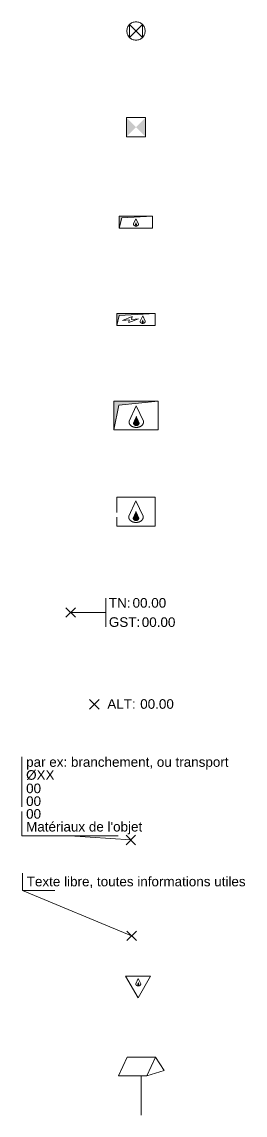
# Model space of a CAD drawing. Header units: metres. Extents: x 3068 to 3311, y 1718 to 1911.
# Drawn here: x 3245.68 to 3250.32, y 1827 to 1849.75 of the extents above; entities that cross this region are included whole.
import ezdxf
from ezdxf.enums import TextEntityAlignment as Align

# ---------------------------------------------------------------- set-up
doc = ezdxf.new("R2010")
doc.units = ezdxf.units.M
doc.header["$PDMODE"] = 3
doc.header["$PDSIZE"] = 0.1
doc.linetypes.add('Socle_Continu', pattern=[2.5, 2.5, 0])
doc.layers.add('GAZFL_SCI', color=40, linetype='Socle_Continu', lineweight=13)
doc.layers.add('GAZFL_SCS', color=40, linetype='Socle_Continu', lineweight=13)
doc.styles.add('Reseaux', font='arial.ttf')
doc.styles.get("Standard").update_dxf_attribs({"font": 'arial.ttf'})

# ---------------------------------------------------------------- blocks, each defined once
blk = doc.blocks.new('JP_0706')
at = {"layer": 'GAZFL_SCS', "linetype": 'Socle_Continu'}
h = blk.add_hatch(color=256, dxfattribs=at)
edge = h.paths.add_edge_path()
edge.add_line((0.395, 0.319), (0.328, 0.169))
edge.add_line((0.328, 0.169), (0.328, 0.15))
edge.add_ellipse((0.395, 0.155), major_axis=(-0.0682, 0), ratio=0.758629, start_angle=4.1368, end_angle=175.8632)
edge.add_line((0.463, 0.15), (0.463, 0.169))
edge.add_line((0.463, 0.169), (0.395, 0.319))
at = {"layer": 'GAZFL_SCS', "linetype": 'Socle_Continu', "flags": 128}
blk.add_lwpolyline([(0, 0), (0.791, 0), (0.791, 0.6), (0, 0.6)], close=True, dxfattribs=at)
at = {"layer": 'GAZFL_SCS', "linetype": 'Socle_Continu'}
blk.add_lwpolyline([(0.544, 0.169), (0.544, 0.206), (0.395, 0.525), (0.247, 0.206), (0.247, 0.169, 0.066358), (0.255, 0.147, 0.1059), (0.289, 0.108, 0.086348), (0.336, 0.084, 0.076263), (0.395, 0.075, 0.076263), (0.455, 0.084, 0.086348), (0.502, 0.108, 0.1059), (0.535, 0.147, 0.066358)], format="xyb", close=True, dxfattribs=at)
at = {"layer": 'GAZFL_SCS', "linetype": 'Socle_Continu', "flags": 9}
for tag, p in [('ID', (1.158, 0.908)), ('NATURE', (1.158, 0.587)), ('FAMILLE', (1.158, 0.266)), ('CALQUE', (1.158, -0.055)), ('PCRS', (1.158, -0.377))]:
    blk.add_attdef(tag, p, '', height=0.2, dxfattribs=at)
blk = doc.blocks.new('JP_0705')
at = {"layer": 'GAZFL_SCS', "linetype": 'Socle_Continu'}
blk.add_hatch(color=256, dxfattribs=at).paths.add_polyline_path([(0, 0), (0, 0.6), (0.926, 0.6), (0.106, 0.514)])
h = blk.add_hatch(color=256, dxfattribs=at)
edge = h.paths.add_edge_path()
edge.add_line((0.47, 0.296), (0.402, 0.146))
edge.add_line((0.402, 0.146), (0.402, 0.127))
edge.add_ellipse((0.47, 0.132), major_axis=(-0.0682, 0), ratio=0.758629, start_angle=4.1368, end_angle=175.8632)
edge.add_line((0.538, 0.127), (0.538, 0.146))
edge.add_line((0.538, 0.146), (0.47, 0.296))
at = {"layer": 'GAZFL_SCS', "linetype": 'Socle_Continu', "flags": 128}
blk.add_lwpolyline([(0, 0.6), (0.926, 0.6), (0.926, 0), (0, 0)], close=True, dxfattribs=at)
at = {"layer": 'GAZFL_SCS', "linetype": 'Socle_Continu'}
blk.add_lwpolyline([(0, 0), (0, 0.6), (0.926, 0.6), (0.106, 0.514)], close=True, dxfattribs=at)
blk.add_lwpolyline([(0.618, 0.146), (0.618, 0.183), (0.47, 0.502), (0.321, 0.183), (0.321, 0.146, 0.066358), (0.33, 0.124, 0.1059), (0.363, 0.085, 0.086348), (0.41, 0.061, 0.076263), (0.47, 0.052, 0.076263), (0.529, 0.061, 0.086348), (0.576, 0.085, 0.1059), (0.61, 0.124, 0.066358)], format="xyb", close=True, dxfattribs=at)
at = {"layer": 'GAZFL_SCS', "linetype": 'Socle_Continu', "flags": 9}
for tag, p in [('ID', (1.222, 0.948)), ('NATURE', (1.222, 0.627)), ('FAMILLE', (1.222, 0.306)), ('CALQUE', (1.222, -0.015)), ('PCRS', (1.222, -0.337))]:
    blk.add_attdef(tag, p, '', height=0.2, dxfattribs=at)
blk = doc.blocks.new('JP_0704')
at = {"layer": 'GAZFL_SCS', "linetype": 'Socle_Continu'}
blk.add_hatch(color=256, dxfattribs=at).paths.add_polyline_path([(0, 0), (0, 0.25), (0.801, 0.25), (0.05, 0.208)])
h = blk.add_hatch(color=256, dxfattribs=at)
edge = h.paths.add_edge_path()
edge.add_line((0.54, 0.125), (0.517, 0.074))
edge.add_line((0.517, 0.074), (0.517, 0.067))
edge.add_ellipse((0.54, 0.069), major_axis=(-0.0234, 0), ratio=0.758629, start_angle=4.1368, end_angle=175.8632)
edge.add_line((0.563, 0.067), (0.563, 0.074))
edge.add_line((0.563, 0.074), (0.54, 0.125))
at = {"layer": 'GAZFL_SCS', "linetype": 'Socle_Continu', "flags": 128}
blk.add_lwpolyline([(0, 0), (0.801, 0), (0.801, 0.25), (0, 0.25)], close=True, dxfattribs=at)
at = {"layer": 'GAZFL_SCS', "linetype": 'Socle_Continu'}
blk.add_lwpolyline([(0, 0), (0, 0.25), (0.801, 0.25), (0.05, 0.208)], close=True, dxfattribs=at)
at = {"layer": 'GAZFL_SCS', "linetype": 'Socle_Continu', "flags": 128}
blk.add_lwpolyline([(0.449, 0.135), (0.254, 0.059), (0.26, 0.113), (0.121, 0.099), (0.318, 0.182), (0.307, 0.122), (0.449, 0.135)], dxfattribs=at)
at = {"layer": 'GAZFL_SCS', "linetype": 'Socle_Continu'}
blk.add_lwpolyline([(0.591, 0.074), (0.591, 0.086), (0.54, 0.196), (0.489, 0.086), (0.489, 0.074, 0.066358), (0.492, 0.066, 0.1059), (0.503, 0.053, 0.086348), (0.52, 0.045, 0.076263), (0.54, 0.041, 0.076263), (0.56, 0.045, 0.086348), (0.577, 0.053, 0.1059), (0.588, 0.066, 0.066358)], format="xyb", close=True, dxfattribs=at)
at = {"layer": 'GAZFL_SCS', "linetype": 'Socle_Continu', "flags": 9}
for tag, p in [('ID', (1.1, 0.698)), ('NATURE', (1.1, 0.376)), ('FAMILLE', (1.1, 0.055)), ('CALQUE', (1.1, -0.266)), ('PCRS', (1.1, -0.587))]:
    blk.add_attdef(tag, p, '', height=0.2, dxfattribs=at)
blk = doc.blocks.new('JP_0703')
at = {"layer": 'GAZFL_SCS', "linetype": 'Socle_Continu'}
blk.add_hatch(color=256, dxfattribs=at).paths.add_polyline_path([(0, 0), (0, 0.25), (0.697, 0.25), (0.061, 0.21)])
h = blk.add_hatch(color=256, dxfattribs=at)
edge = h.paths.add_edge_path()
edge.add_line((0.352, 0.125), (0.329, 0.074))
edge.add_line((0.329, 0.074), (0.329, 0.067))
edge.add_ellipse((0.352, 0.069), major_axis=(-0.0234, 0), ratio=0.758629, start_angle=4.1368, end_angle=175.8632)
edge.add_line((0.375, 0.067), (0.375, 0.074))
edge.add_line((0.375, 0.074), (0.352, 0.125))
at = {"layer": 'GAZFL_SCS', "linetype": 'Socle_Continu', "flags": 128}
blk.add_lwpolyline([(0, 0.25), (0, 0), (0.697, 0), (0.697, 0.25)], close=True, dxfattribs=at)
at = {"layer": 'GAZFL_SCS', "linetype": 'Socle_Continu'}
blk.add_lwpolyline([(0, 0), (0, 0.25), (0.697, 0.25), (0.061, 0.21)], close=True, dxfattribs=at)
blk.add_lwpolyline([(0.403, 0.074), (0.403, 0.086), (0.352, 0.196), (0.301, 0.086), (0.301, 0.074, 0.066358), (0.304, 0.066, 0.1059), (0.315, 0.053, 0.086348), (0.332, 0.045, 0.076263), (0.352, 0.041, 0.076263), (0.372, 0.045, 0.086348), (0.389, 0.053, 0.1059), (0.4, 0.066, 0.066358)], format="xyb", close=True, dxfattribs=at)
at = {"layer": 'GAZFL_SCS', "linetype": 'Socle_Continu', "flags": 9}
for tag, p in [('ID', (1.013, 0.696)), ('NATURE', (1.013, 0.374)), ('FAMILLE', (1.013, 0.053)), ('CALQUE', (1.013, -0.268)), ('PCRS', (1.013, -0.589))]:
    blk.add_attdef(tag, p, '', height=0.2, dxfattribs=at)
blk = doc.blocks.new('JP_0702')
at = {"layer": 'GAZFL_SCS', "linetype": 'Socle_Continu'}
for points in [[(-0.2, 0.2), (0, 0), (-0.2, -0.2)], [(0.2, 0.2), (0.2, -0.2), (0, 0)]]:
    blk.add_hatch(color=256, dxfattribs=at).paths.add_polyline_path(points)
at = {"layer": 'GAZFL_SCS', "linetype": 'Socle_Continu', "flags": 128}
blk.add_lwpolyline([(-0.2, 0.2), (0.2, 0.2), (0.2, -0.2), (-0.2, -0.2)], close=True, dxfattribs=at)
blk.add_lwpolyline([(0.2, 0.2), (0.2, -0.2)], dxfattribs=at)
at = {"layer": 'GAZFL_SCS', "linetype": 'Socle_Continu', "flags": 9}
for tag, p in [('ID', (0.567, 0.636)), ('NATURE', (0.567, 0.315)), ('FAMILLE', (0.567, -0.007)), ('CALQUE', (0.567, -0.328)), ('PCRS', (0.567, -0.649))]:
    blk.add_attdef(tag, p, '', height=0.2, dxfattribs=at)
blk = doc.blocks.new('JP_0701')
at = {"layer": 'GAZFL_SCS', "linetype": 'Socle_Continu'}
for p, q in [((0.134, 0.134), (-0.134, -0.134)), ((-0.134, -0.134), (-0.134, 0.134)), ((-0.134, 0.134), (0.134, -0.134)), ((0.134, 0.134), (0.134, -0.134))]:
    blk.add_line(p, q, dxfattribs=at)
blk.add_circle((0, 0), 0.19, dxfattribs=at)
at = {"layer": 'GAZFL_SCS', "linetype": 'Socle_Continu', "flags": 9}
for tag, p in [('ID', (0.616, 0.579)), ('NATURE', (0.616, 0.258)), ('FAMILLE', (0.616, -0.063)), ('CALQUE', (0.616, -0.385)), ('PCRS', (0.616, -0.706))]:
    blk.add_attdef(tag, p, '', height=0.2, dxfattribs=at)
blk = doc.blocks.new('JP_0708')
at = {"layer": 'GAZFL_SCI', "linetype": 'Socle_Continu'}
blk.add_point((0, 0), dxfattribs=at)
at = {"layer": 'GAZFL_SCI', "linetype": 'Socle_Continu', "insert": (0.268, 0.01), "char_height": 0.2, "attachment_point": 4}
blk.add_mtext_dynamic_manual_height_columns('ALT:', width=0.46273, gutter_width=1, heights=[0], dxfattribs=at)
at = {"layer": 'GAZFL_SCI', "linetype": 'Socle_Continu', "style": 'Reseaux', "flags": 9}
for tag, p in [('ID', (2.018, 0.065)), ('NATURE', (2.018, -0.256))]:
    blk.add_attdef(tag, p, '', height=0.2, dxfattribs=at)
at = {"layer": 'GAZFL_SCI', "linetype": 'Socle_Continu'}
blk.add_attdef('ALT', text='', height=0.2, dxfattribs=at).set_placement((0.952, 0.01), align=Align.MIDDLE_LEFT)
at = {"layer": 'GAZFL_SCI', "linetype": 'Socle_Continu', "flags": 9}
for tag, p in [('FAMILLE', (2.018, -0.577)), ('CALQUE', (2.018, -0.898)), ('TYPE', (2.03, -1.19))]:
    blk.add_attdef(tag, p, '', height=0.2, dxfattribs=at)
blk = doc.blocks.new('*U319')
at = {"layer": 'GAZFL_SCI', "linetype": 'Socle_Continu'}
blk.add_line((0.733, 0), (0, 0), dxfattribs=at)
at = {"layer": 'GAZFL_SCI', "linetype": 'Socle_Continu', "flags": 128}
blk.add_lwpolyline([(0.733, -0.3), (0.733, 0.3)], dxfattribs=at)
at = {"layer": 'GAZFL_SCI', "linetype": 'Socle_Continu'}
blk.add_point((0, 0), dxfattribs=at)
at = {"layer": 'GAZFL_SCI', "linetype": 'Socle_Continu', "char_height": 0.2, "attachment_point": 4}
for s, insert in [('TN:', (0.793, 0.2)), ('GST:', (0.793, -0.201))]:
    blk.add_mtext_dynamic_manual_height_columns(s, width=0.46273, gutter_width=1, heights=[0], dxfattribs=dict(at, insert=insert))
at = {"layer": 'GAZFL_SCI', "linetype": 'Socle_Continu'}
for tag, p in [('TN', (1.286, 0.2)), ('GST', (1.477, -0.201))]:
    blk.add_attdef(tag, text='', height=0.2, dxfattribs=at).set_placement(p, align=Align.MIDDLE_LEFT)
at = {"layer": 'GAZFL_SCI', "linetype": 'Socle_Continu', "style": 'Reseaux', "flags": 9}
for tag, p in [('ID', (2.428, 0.07)), ('NATURE', (2.428, -0.251))]:
    blk.add_attdef(tag, p, '', height=0.2, dxfattribs=at)
at = {"layer": 'GAZFL_SCI', "linetype": 'Socle_Continu', "flags": 9}
for tag, p in [('FAMILLE', (2.428, -0.573)), ('CALQUE', (2.428, -0.894))]:
    blk.add_attdef(tag, p, '', height=0.2, dxfattribs=at)
blk = doc.blocks.new('*U269')
at = {"layer": 'GAZFL_SCI', "linetype": 'Socle_Continu'}
blk.add_line((-1.265, 0.089), (0, 0), dxfattribs=at)
at = {"layer": 'GAZFL_SCI', "linetype": 'Socle_Continu', "flags": 128}
blk.add_lwpolyline([(-0.265, 0.089), (-2.265, 0.089), (-2.265, 1.727)], dxfattribs=at)
at = {"layer": 'GAZFL_SCI', "linetype": 'Socle_Continu'}
blk.add_point((0, 0), dxfattribs=at)
for tag, p in [('TYPE', (-2.177, 1.522)), ('DIAM', (-2.177, 1.252)), ('NBR', (-2.177, 0.973)), ('LARG', (-2.177, 0.708)), ('HAUT', (-2.177, 0.442)), ('MATER', (-2.177, 0.176))]:
    blk.add_attdef(tag, p, '', height=0.2, dxfattribs=at)
at = {"layer": 'GAZFL_SCI', "linetype": 'Socle_Continu', "flags": 9}
for tag, p in [('ID', (2.47, 1.418)), ('NATURE', (2.47, 1.097)), ('FAMILLE', (2.47, 0.776)), ('CALQUE', (2.47, 0.454))]:
    blk.add_attdef(tag, p, '', height=0.2, dxfattribs=at)
blk = doc.blocks.new('*U271')
at = {"layer": 'GAZFL_SCI', "linetype": 'Socle_Continu'}
blk.add_line((-2.269, 0.943), (0, 0), dxfattribs=at)
at = {"layer": 'GAZFL_SCI', "linetype": 'Socle_Continu', "flags": 128}
blk.add_lwpolyline([(-1.596, 0.943), (-2.269, 0.943), (-2.269, 1.3)], dxfattribs=at)
at = {"layer": 'GAZFL_SCI', "linetype": 'Socle_Continu'}
blk.add_point((0, 0), dxfattribs=at)
blk.add_attdef('TXT', (-2.181, 1.03), '', height=0.2, dxfattribs=at)
at = {"layer": 'GAZFL_SCI', "linetype": 'Socle_Continu', "flags": 9}
for tag, p in [('ID', (1.967, 0.144)), ('NATURE', (1.967, -0.177)), ('FAMILLE', (1.967, -0.499)), ('CALQUE', (1.967, -0.82)), ('PCRS', (1.967, -1.141))]:
    blk.add_attdef(tag, p, '', height=0.2, dxfattribs=at)
blk = doc.blocks.new('JP_2451')
at = {"layer": 'GAZFL_SCI', "linetype": 'Socle_Continu'}
h = blk.add_hatch(color=256, dxfattribs=at)
edge = h.paths.add_edge_path()
edge.add_line((0.004, 0.33), (-0.019, 0.278))
edge.add_line((-0.019, 0.278), (-0.019, 0.272))
edge.add_ellipse((0.004, 0.274), major_axis=(-0.0234, 0), ratio=0.758629, start_angle=4.1368, end_angle=175.8632)
edge.add_line((0.028, 0.272), (0.028, 0.278))
edge.add_line((0.028, 0.278), (0.004, 0.33))
at = {"layer": 'GAZFL_SCI', "linetype": 'Socle_Continu', "flags": 128}
blk.add_lwpolyline([(-0.26, 0.45), (0.26, 0.45), (0, 0)], close=True, dxfattribs=at)
at = {"layer": 'GAZFL_SCI', "linetype": 'Socle_Continu'}
blk.add_lwpolyline([(0.055, 0.278), (0.055, 0.291), (0.004, 0.401), (-0.047, 0.291), (-0.047, 0.278, 0.066358), (-0.044, 0.271, 0.1059), (-0.032, 0.258, 0.086348), (-0.016, 0.249, 0.076263), (0.004, 0.246, 0.076263), (0.025, 0.249, 0.086348), (0.041, 0.258, 0.1059), (0.052, 0.271, 0.066358)], format="xyb", close=True, dxfattribs=at)
at = {"layer": 'GAZFL_SCI', "linetype": 'Socle_Continu', "flags": 9}
for tag, p in [('ID', (0.773, 0.677)), ('NATURE', (0.773, 0.356)), ('FAMILLE', (0.773, 0.035)), ('CALQUE', (0.773, -0.287))]:
    blk.add_attdef(tag, p, '', height=0.2, dxfattribs=at)
blk = doc.blocks.new('JP_2452')
at = {"layer": 'GAZFL_SCI', "linetype": 'Socle_Continu'}
for p, q in [((0.475, 0.926), (0.116, 0.816)), ((0, 0.816), (0, 0))]:
    blk.add_line(p, q, dxfattribs=at)
blk.add_lwpolyline([(0.296, 1.207), (-0.296, 1.207), (-0.475, 0.816), (0.116, 0.816)], close=True, dxfattribs=at)
at = {"layer": 'GAZFL_SCI', "linetype": 'Socle_Continu', "flags": 128}
blk.add_lwpolyline([(0.296, 1.207), (0.475, 0.926)], dxfattribs=at)
at = {"layer": 'GAZFL_SCI', "linetype": 'Socle_Continu', "flags": 9}
for tag, p in [('ID', (1.154, 1.008)), ('NATURE', (1.154, 0.687)), ('FAMILLE', (1.154, 0.366)), ('CALQUE', (1.154, 0.044))]:
    blk.add_attdef(tag, p, '', height=0.2, dxfattribs=at)

msp = doc.modelspace()

# ---------------------------------------------------------------- block references
at = {"layer": 'GAZFL_SCI', "linetype": 'Socle_Continu'}
for name, p, values in [('*U319', (3246.692, 1837.462), {'TN': '00.00', 'GST': '00.00'}), ('JP_0708', (3247.185, 1835.548), {'ALT': '00.00'}), ('*U269', (3247.942, 1832.729), {'TYPE': 'par ex: branchement, ou transport', 'DIAM': 'ØXX', 'NBR': '00', 'LARG': '00', 'HAUT': '00', 'MATER': "Matériaux de l'objet"}), ('*U271', (3247.959, 1830.735), {'TXT': 'Texte libre, toutes informations utiles'})]:
    msp.add_blockref(name, p, dxfattribs=at).add_auto_attribs(values)
for name, p in [('JP_2451', (3248.093, 1829.447)), ('JP_2452', (3248.159, 1827.004))]:
    msp.add_blockref(name, p, dxfattribs=at)
at = {"layer": 'GAZFL_SCS', "linetype": 'Socle_Continu'}
for name, p in [('JP_0701', (3248.049, 1849.56)), ('JP_0702', (3248.049, 1847.56)), ('JP_0703', (3247.697, 1845.459)), ('JP_0704', (3247.649, 1843.435)), ('JP_0705', (3247.586, 1841.26)), ('JP_0706', (3247.654, 1839.26))]:
    msp.add_blockref(name, p, dxfattribs=at)

doc.saveas('drawing.dxf')
